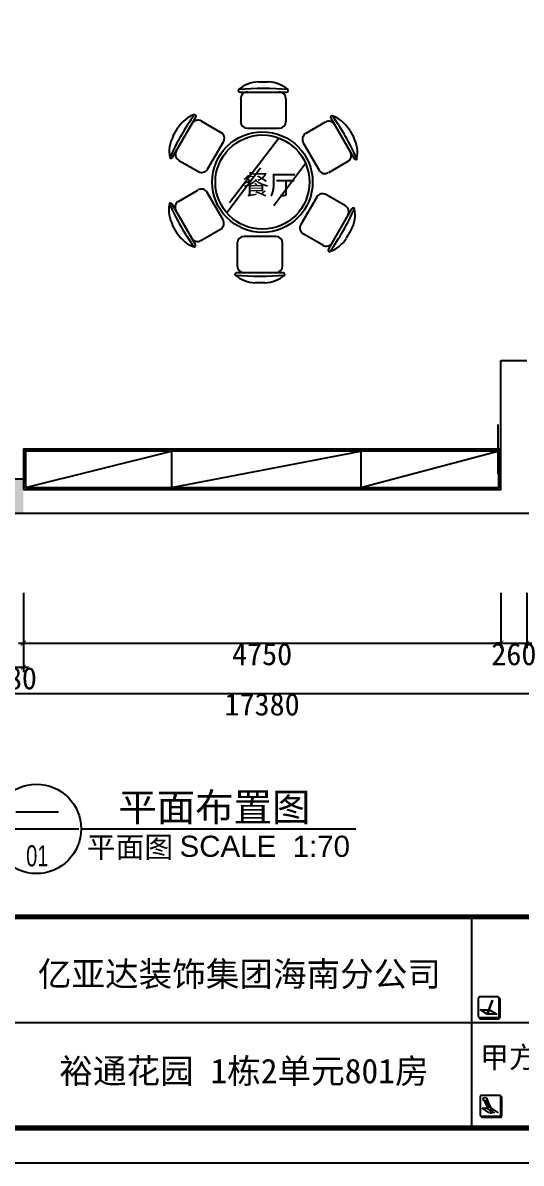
# Model space of a CAD drawing. Header units: millimetres. Extents: x 39175 to 443077, y -41362 to 75939.
# Drawn here: x 318535 to 323494, y -17282 to -5945 of the extents above; entities that cross this region are included whole.
import ezdxf
from ezdxf.enums import TextEntityAlignment as Align

# ---------------------------------------------------------------- set-up
doc = ezdxf.new("R2010")
doc.units = ezdxf.units.MM
for name, color, linetype in [('0-01图框模板说明', 2, 'Continuous'), ('0-02图框细线', 136, 'Continuous'), ('016-P平面家具', 51, 'Continuous')]:
    doc.layers.add(name, color=color, linetype=linetype)
doc.styles.add('ar', font='arial.ttf')
doc.styles.add('ST', font='')
doc.styles.get("Standard").update_dxf_attribs({"font": ''})
doc.styles.add('黑体', font='simhei.ttf')
doc.styles.get('ST').set_extended_font_data('NSimSun')
doc.styles.get('Standard').set_extended_font_data('NSimSun')
doc.dimstyles.new('ISO-25', dxfattribs={"dimtxt": 220, "dimasz": 50, "dimexe": 50, "dimexo": 0.625, "dimtad": 2, "dimdec": 0, "dimtxsty": 'Standard', "dimblk": 'ARCHTICK', "dimcen": 2.5, "dimdle": 50, "dimclrd": 251, "dimclre": 251, "dimclrt": 51, "dimadec": 0, "dimazin": 0, "dimtfac": 1, "dimtdec": 0, "dimtix": 1, "dimtmove": 2, "dimatfit": 3, "dimfxl": 500, "dimfxlon": 1, "dimarcsym": 0})

# ---------------------------------------------------------------- blocks, each defined once
blk = doc.blocks.new('hgggg')
at = {"layer": '0-01图框模板说明'}
for points in [[(3462.78, 399.27, -0.414214), (3462.58, 399.08), (3460.02, 399.08, -0.071272), (3459.97, 399.08, 0.348143), (3460.16, 398.93), (3462.72, 398.93, 0.414214), (3462.92, 399.13), (3462.92, 401.69, 0.333108), (3462.77, 401.87, -0.057743), (3462.78, 401.83)], [(3463.02, 385.28, -0.414214), (3462.83, 385.09), (3460.27, 385.09, -0.071272), (3460.21, 385.1, 0.348143), (3460.4, 384.94), (3462.96, 384.94, 0.414214), (3463.16, 385.14), (3463.16, 387.7, 0.333108), (3463.02, 387.89, -0.057743), (3463.02, 387.84)]]:
    blk.add_hatch(color=8, dxfattribs=at).paths.add_polyline_path(points)
at = {"layer": '0-01图框模板说明', "color": 8}
for p, q in [((3461.2, 399.82), (3461.18, 399.77)), ((3461.19, 399.82), (3461.18, 399.79)), ((3461.2, 399.79), (3461.18, 399.77)), ((3461.18, 399.79), (3461.18, 399.77)), ((3461.21, 399.82), (3461.2, 399.79)), ((3461.35, 385.57), (3460.39, 386.21)), ((3460.39, 386.21), (3461.18, 386.21)), ((3461.6, 386.21), (3461.68, 386.21)), ((3461.68, 386.21), (3462.65, 385.57))]:
    blk.add_line(p, q, dxfattribs=at)
at = {"layer": '0-01图框模板说明', "color": 2, "const_width": 0.724}
blk.add_lwpolyline([(3637.38, 670.41), (3637.38, 383.41), (3227.38, 383.41), (3227.38, 670.41)], close=True, dxfattribs=at)
blk.add_lwpolyline([(3637.38, 413.41), (3227.33, 413.41)], dxfattribs=at)
at = {"layer": '0-01图框模板说明', "color": 8}
for points in [[(3460.02, 399.08), (3462.58, 399.08, 0.414214), (3462.78, 399.27), (3462.78, 401.83, 0.414214), (3462.58, 402.03), (3460.02, 402.03, 0.414214), (3459.83, 401.83), (3459.83, 399.27, 0.414214)], [(3461.84, 401.41), (3461.73, 401.44), (3461.74, 401.46, -0.451962), (3461.8, 401.49), (3461.81, 401.48, -0.418435), (3461.84, 401.42)], [(3460.27, 385.09), (3462.83, 385.09, 0.414214), (3463.02, 385.28), (3463.02, 387.84, 0.414214), (3462.83, 388.04), (3460.27, 388.04, 0.414214), (3460.07, 387.84), (3460.07, 385.28, 0.414214)]]:
    blk.add_lwpolyline(points, format="xyb", close=True, dxfattribs=at)
for points in [[(3459.97, 399.08, 0.348143), (3460.16, 398.93), (3462.72, 398.93, 0.414214), (3462.92, 399.13), (3462.92, 401.69, 0.333108), (3462.77, 401.87)], [(3460.21, 385.1, 0.348143), (3460.4, 384.94), (3462.96, 384.94, 0.414214), (3463.16, 385.14), (3463.16, 387.7, 0.333108), (3463.02, 387.89)]]:
    blk.add_lwpolyline(points, format="xyb", dxfattribs=at)
blk.add_lwpolyline([(3461.4, 400.19), (3461.44, 400.19), (3462.41, 399.56), (3461.11, 399.56), (3460.14, 400.19), (3461.28, 400.19)], dxfattribs=at)
for points in [[(3461.21, 399.82), (3461.19, 399.82), (3461.23, 400.06), (3461.34, 400.03)], [(3461.8, 401.3), (3461.7, 401.34), (3461.23, 400.06), (3461.34, 400.03)], [(3461.84, 401.4), (3461.73, 401.45), (3461.69, 401.35), (3461.81, 401.3)]]:
    blk.add_lwpolyline(points, close=True, dxfattribs=at)
for centre, radius in [((3460.78, 387.49), 0.262), ((3461.13, 387.08), 0.0374), ((3460.95, 386.98), 0.0374), ((3461.02, 386.84), 0.0374), ((3461.04, 387.02), 0.0374), ((3461.09, 386.69), 0.0374), ((3461.11, 386.88), 0.0374), ((3461.16, 386.51), 0.0374), ((3461.18, 386.73), 0.0374), ((3461.2, 386.94), 0.0374), ((3461.39, 386.21), 0.212), ((3461.25, 386.56), 0.0374), ((3461.26, 386.79), 0.0374), ((3461.34, 386.61), 0.0374)]:
    blk.add_circle(centre, radius, dxfattribs=at)
for centre, radius, start, end in [((3459.09, 385.81), 2.13, 10.8653, 46.0134), ((3466.51, 389.2), 5.72, 196.3548, 210.1283)]:
    blk.add_arc(centre, radius, start, end, dxfattribs=at)
blk.add_spline([(3461.39, 385.99), (3461.81, 385.81), (3461.82, 385.95), (3461.63, 385.91), (3461.51, 385.57), (3462.03, 385.66), (3462.12, 385.57)], degree=3, dxfattribs=at)
at = {"layer": '0-02图框细线'}
for p, q in [((3458.92, 383.41), (3458.92, 413.41)), ((3323.65, 398.41), (3637.38, 398.41))]:
    blk.add_line(p, q, dxfattribs=at)
blk.add_lwpolyline([(3642.38, 675.41), (3642.38, 378.41), (3222.38, 378.41), (3222.38, 675.41)], close=True, dxfattribs=at)
at = {"layer": '0-02图框细线', "attachment_point": 5, "style": '黑体'}
for s, insert, char_height in [('亿亚达装饰集团海南分公司', (3425.87, 405.07), 3.5), ('{\\fSimSun|b0|i0|c134|p2;\\H0.875x;裕通花园 1栋2单元801房\\H1.143x; }', (3426.52, 391.31), 4)]:
    blk.add_mtext(s, dxfattribs=dict(at, insert=insert, char_height=char_height))
at = {"layer": '0-02图框细线', "insert": (3460.09, 393.27), "char_height": 3, "attachment_point": 4}
blk.add_mtext('{\\fSimSun|b0|i0|c134|p2;甲方联系方式}', dxfattribs=at)
blk = doc.blocks.new('_ArchTick')
at = {"color": 0, "linetype": 'ByBlock', "const_width": 0.15}
blk.add_lwpolyline([(-0.5, -0.5), (0.5, 0.5)], dxfattribs=at)
blk = doc.blocks.new('*D372')
at = {"color": 251, "lineweight": -2, "transparency": 16777216}
for p, q in [((318361, -11852), (318361, -12402)), ((318541, -11852), (318541, -12402)), ((318361, -12352), (318311, -12352)), ((318361, -12352), (318541, -12352)), ((318541, -12352), (318591, -12352))]:
    blk.add_line(p, q, dxfattribs=at)
at = {"layer": 'Defpoints', "color": 0, "transparency": 16777216}
for p in [(318361, -10484), (318541, -10824), (318541, -12352)]:
    blk.add_point(p, dxfattribs=at)
at = {"color": 251, "lineweight": -2, "transparency": 16777216, "xscale": 50, "yscale": 50, "zscale": 50}
blk.add_blockref('_ArchTick', (318361, -12352), dxfattribs=at)
at = {"color": 251, "lineweight": -2, "transparency": 16777216, "xscale": 50, "yscale": 50, "zscale": 50, "rotation": 180}
blk.add_blockref('_ArchTick', (318541, -12352), dxfattribs=at)
at = {"color": 51, "transparency": 16777216, "insert": (318451, -12463), "char_height": 220, "attachment_point": 5}
blk.add_mtext('180', dxfattribs=at)
blk = doc.blocks.new('*D373')
at = {"color": 251, "lineweight": -2, "transparency": 16777216}
for p, q in [((318541, -11612), (318541, -12162)), ((323291, -11612), (323291, -12162)), ((318491, -12112), (323341, -12112))]:
    blk.add_line(p, q, dxfattribs=at)
at = {"layer": 'Defpoints', "color": 0, "transparency": 16777216}
for p in [(318541, -10584), (323291, -10584), (323291, -12112)]:
    blk.add_point(p, dxfattribs=at)
at = {"color": 251, "lineweight": -2, "transparency": 16777216, "xscale": 50, "yscale": 50, "zscale": 50, "rotation": 180}
blk.add_blockref('_ArchTick', (318541, -12112), dxfattribs=at)
at = {"color": 251, "lineweight": -2, "transparency": 16777216, "xscale": 50, "yscale": 50, "zscale": 50}
blk.add_blockref('_ArchTick', (323291, -12112), dxfattribs=at)
at = {"color": 51, "transparency": 16777216, "insert": (320916, -12223), "char_height": 220, "attachment_point": 5}
blk.add_mtext('4750', dxfattribs=at)
blk = doc.blocks.new('*D384')
at = {"color": 251, "lineweight": -2, "transparency": 16777216}
for p, q in [((323291, -11612), (323291, -12162)), ((323551, -11612), (323551, -12162)), ((323291, -12112), (323241, -12112)), ((323291, -12112), (323551, -12112)), ((323551, -12112), (323601, -12112))]:
    blk.add_line(p, q, dxfattribs=at)
at = {"layer": 'Defpoints', "color": 0, "transparency": 16777216}
for p in [(323291, -10584), (323551, -10584), (323551, -12112)]:
    blk.add_point(p, dxfattribs=at)
at = {"color": 251, "lineweight": -2, "transparency": 16777216, "xscale": 50, "yscale": 50, "zscale": 50}
blk.add_blockref('_ArchTick', (323291, -12112), dxfattribs=at)
at = {"color": 251, "lineweight": -2, "transparency": 16777216, "xscale": 50, "yscale": 50, "zscale": 50, "rotation": 180}
blk.add_blockref('_ArchTick', (323551, -12112), dxfattribs=at)
at = {"color": 51, "transparency": 16777216, "insert": (323421, -12223), "char_height": 220, "attachment_point": 5}
blk.add_mtext('260', dxfattribs=at)
blk = doc.blocks.new('*D379')
at = {"color": 251, "lineweight": -2, "transparency": 16777216}
for p, q in [((312226, -12112), (312226, -12662)), ((329606, -12112), (329606, -12662)), ((312176, -12612), (329656, -12612))]:
    blk.add_line(p, q, dxfattribs=at)
at = {"layer": 'Defpoints', "color": 0, "transparency": 16777216}
for p in [(329606, -9579), (312226, -10824), (329606, -12612)]:
    blk.add_point(p, dxfattribs=at)
at = {"color": 251, "lineweight": -2, "transparency": 16777216, "xscale": 50, "yscale": 50, "zscale": 50, "rotation": 180}
blk.add_blockref('_ArchTick', (312226, -12612), dxfattribs=at)
at = {"color": 251, "lineweight": -2, "transparency": 16777216, "xscale": 50, "yscale": 50, "zscale": 50}
blk.add_blockref('_ArchTick', (329606, -12612), dxfattribs=at)
at = {"color": 51, "transparency": 16777216, "insert": (320916, -12723), "char_height": 220, "attachment_point": 5}
blk.add_mtext('17380', dxfattribs=at)
blk = doc.blocks.new('T43IO')
at = {"color": 2}
for p, q in [((-22208, -14617), (-22109, -14617)), ((-22383, -14784), (-22383, -15009)), ((-21933, -14784), (-21933, -15009)), ((-23057, -15160), (-23007, -15074)), ((-22774, -15006), (-22579, -15118)), ((-22316, -15077), (-22001, -15077)), ((-21541, -15016), (-21736, -15129)), ((-21308, -15084), (-21259, -15170)), ((-22712, -15483), (-22555, -15211)), ((-21761, -15221), (-21603, -15494)), ((-22999, -15396), (-22804, -15508)), ((-21316, -15406), (-21511, -15519)), ((-23003, -15804), (-22808, -15691)), ((-22558, -15989), (-22716, -15716)), ((-21340, -15849), (-21535, -15737)), ((-21627, -15762), (-21785, -16034)), ((-23011, -16125), (-23060, -16039)), ((-22778, -16193), (-22583, -16081)), ((-21283, -16085), (-21332, -16171)), ((-22034, -16153), (-22349, -16153)), ((-21565, -16239), (-21760, -16127)), ((-22416, -16445), (-22416, -16220)), ((-21966, -16445), (-21966, -16220)), ((-22142, -16613), (-22241, -16613))]:
    blk.add_line(p, q, dxfattribs=at)
at = {"color": 8}
for p, q in [((-22388, -14717), (-21928, -14717)), ((-23060, -15366), (-22830, -14968)), ((-21485, -14978), (-21255, -15377)), ((-21999, -15171), (-22494, -15817)), ((-22186, -15474), (-22520, -15918)), ((-21736, -15423), (-22054, -15848)), ((-22834, -16231), (-23064, -15833)), ((-21279, -15879), (-21509, -16277)), ((-21961, -16513), (-22421, -16513))]:
    blk.add_line(p, q, dxfattribs=at)
at = {"color": 2}
blk.add_circle((-22167, -15612), 500, dxfattribs=at)
at = {"color": 8}
blk.add_circle((-22167, -15612), 468, dxfattribs=at)
at = {"color": 2}
for centre, radius, start, end in [((-22198, -14932), 316, 91.7651, 130.7265), ((-22118, -14932), 316, 49.2735, 88.2349), ((-22397, -14701), 10, 130.7265, 202.67), ((-22388, -14697), 20, 202.67, 270), ((-22316, -14784), 67.5, 90, 180), ((-22001, -14784), 67.5, 0, 90), ((-21928, -14697), 20, 270, 337.33), ((-21919, -14701), 10, 337.33, 49.2735), ((-22739, -15240), 316, 109.2735, 148.2349), ((-22839, -14952), 10, 37.33, 109.2735), ((-22847, -14958), 20, 330, 37.33), ((-21468, -14968), 20, 142.67, 210), ((-21476, -14962), 10, 70.7265, 142.67), ((-21577, -15251), 316, 31.7651, 70.7265), ((-22808, -15064), 67.5, 60, 150), ((-22316, -15009), 67.5, 180, 270), ((-22001, -15009), 67.5, 270, 0), ((-21507, -15075), 67.5, 30, 120), ((-22778, -15309), 316, 151.7651, 190.7265), ((-22613, -15177), 67.5, 330, 60), ((-21702, -15187), 67.5, 120, 210), ((-21537, -15320), 316, 349.2735, 28.2349), ((-22965, -15337), 67.5, 150, 240), ((-23079, -15366), 10, 190.7265, 262.67), ((-23077, -15356), 20, 262.67, 330), ((-21350, -15348), 67.5, 300, 30), ((-21238, -15367), 20, 210, 277.33), ((-21236, -15377), 10, 277.33, 349.2735), ((-22771, -15450), 67.5, 240, 330), ((-21545, -15460), 67.5, 210, 300), ((-22774, -15749), 67.5, 30, 120), ((-21569, -15795), 67.5, 60, 150), ((-22782, -15890), 316, 169.2735, 208.2349), ((-23083, -15833), 10, 97.33, 169.2735), ((-23081, -15843), 20, 30, 97.33), ((-22969, -15862), 67.5, 120, 210), ((-21374, -15908), 67.5, 330, 60), ((-21262, -15889), 20, 82.67, 150), ((-21261, -15879), 10, 10.7265, 82.67), ((-21561, -15936), 316, 331.7651, 10.7265), ((-22617, -16022), 67.5, 300, 30), ((-21726, -16068), 67.5, 150, 240), ((-22742, -15959), 316, 211.7651, 250.7265), ((-22812, -16135), 67.5, 210, 300), ((-22349, -16220), 67.5, 90, 180), ((-22034, -16220), 67.5, 0, 90), ((-21601, -16005), 316, 289.2735, 328.2349), ((-22843, -16247), 10, 250.7265, 322.67), ((-22851, -16241), 20, 322.67, 30), ((-21531, -16181), 67.5, 240, 330), ((-21492, -16287), 20, 150, 217.33), ((-21500, -16293), 10, 217.33, 289.2735), ((-22421, -16533), 20, 90, 157.33), ((-22430, -16529), 10, 157.33, 229.2735), ((-22231, -16297), 316, 229.2735, 268.2349), ((-22349, -16445), 67.5, 180, 270), ((-22151, -16297), 316, 271.7651, 310.7265), ((-22034, -16445), 67.5, 270, 0), ((-21961, -16533), 20, 22.67, 90), ((-21952, -16529), 10, 310.7265, 22.67)]:
    blk.add_arc(centre, radius, start, end, dxfattribs=at)
at = {"color": 8}
for centre, start, end in [((-22158, -17395), 84.8023, 95.1977), ((-20626, -16506), 144.8023, 155.1977), ((-23689, -16516), 24.8023, 35.1977), ((-20630, -14693), 204.8023, 215.1977), ((-23713, -14739), 324.8023, 335.1977), ((-22191, -13835), 264.8023, 275.1977)]:
    blk.add_arc(centre, 2713, start, end, dxfattribs=at)

msp = doc.modelspace()

# ---------------------------------------------------------------- hatches: boundary and pattern name
h = msp.add_hatch(color=8)
h.dxf.hatch_style = 1
h.paths.add_polyline_path([(314416.3, -10488.6), (313836.3, -10488.6), (313836.3, -10823.6), (314416.3, -10823.6)])
h.paths.add_polyline_path([(318541.3, -10483.6), (317981.3, -10483.6), (317981.3, -10823.6), (318541.3, -10823.6)])

# ---------------------------------------------------------------- linework, layer by layer
for p, q in [((323291.3, -10583.6), (323291.3, -9303.6)), ((323291.3, -9303.6), (323551.3, -9303.6)), ((318541.3, -10183.6), (323291.3, -10183.6)), ((318541.3, -10483.6), (317981.3, -10483.6)), ((318541.3, -10583.6), (323291.3, -10583.6)), ((325746.3, -10823.6), (312226.3, -10823.6)), ((319115.8, -13958.5), (321847.4, -13958.5))]:
    msp.add_line(p, q)
at = {"color": 251}
for p, q in [((318561.3, -10563.6), (320015.3, -10203.6)), ((320015.3, -10203.6), (320015.3, -10563.6)), ((320015.3, -10563.6), (321897.5, -10203.6)), ((321897.5, -10203.6), (321897.5, -10563.6)), ((321897.5, -10563.6), (323262.1, -10203.6))]:
    msp.add_line(p, q, dxfattribs=at)
at = {"color": 2}
msp.add_line((318226.8, -13958.5), (319091.3, -13958.5), dxfattribs=at)
msp.add_lwpolyline([(318541.3, -10583.6), (323291.3, -10583.6), (323291.3, -10183.6), (318541.3, -10183.6)], close=True, dxfattribs=at)
at = {"color": 251}
msp.add_lwpolyline([(318561.3, -10563.6), (323271.3, -10563.6), (323271.3, -10203.6), (318561.3, -10203.6)], close=True, dxfattribs=at)
at = {"color": 150}
msp.add_circle((318671.3, -13958.5), 444.5, dxfattribs=at)
at = {"layer": '016-P平面家具', "color": 250, "ltscale": 120}
msp.add_line((323262.1, -9938.4), (323262.1, -10428.9), dxfattribs=at)

# ---------------------------------------------------------------- block references
at = {"color": 251}
msp.add_blockref('T43IO', (343086, 8083.6), dxfattribs=at)
at = {"layer": '0-02图框细线', "xscale": 70, "yscale": 70, "zscale": 70}
msp.add_blockref('hgggg', (80879, -43770.9), dxfattribs=at)

# ---------------------------------------------------------------- texts
at = {"color": 2, "style": 'ar'}
msp.add_text('SCALE  1:70', height=210, dxfattribs=at).set_placement((320094.7, -14236.5))
at = {"color": 2, "style": 'ar', "flags": 8}
for tag, height, p in [('餐厅', 196, (320987.3, -7550)), ('平面布置图', 280, (320441.3, -13737.6))]:
    msp.add_attdef(tag, text='原始结构图', height=height, dxfattribs=at).set_placement(p, align=Align.MIDDLE)
at = {"color": 2, "style": 'ar', "width": 7.452088, "flags": 8}
msp.add_attdef('-', text='-', height=168, dxfattribs=at).set_placement((318386.5, -13855.4), (318968.9, -13855.4), align=Align.FIT)
at = {"color": 2, "style": 'ST', "flags": 8}
msp.add_attdef('平面图', (319171.6, -14244.9), '平面图', height=210, dxfattribs=at)
at = {"color": 2, "style": 'ar', "width": 0.680032}
msp.add_attdef('01', text='02', height=210, dxfattribs=at).set_placement((318568.7, -14331.4), (318790.6, -14331.4), align=Align.FIT)

# ---------------------------------------------------------------- dimensions: what is measured, and where the dimension line sits
for base, p1, p2, picture, middle in [((329606.3, -12612.4), (312226.3, -10823.6), (329606.3, -9578.6), '*D379', (320916.3, -12723)), ((318541.3, -12352.4), (318361.3, -10483.6), (318541.3, -10823.6), '*D372', (318451.3, -12463)), ((323291.3, -12112.4), (318541.3, -10583.6), (323291.3, -10583.6), '*D373', (320916.3, -12223)), ((323551.3, -12112.4), (323291.3, -10583.6), (323551.3, -10583.6), '*D384', (323421.3, -12223))]:
    dim = msp.add_linear_dim(base=base, p1=p1, p2=p2, dimstyle='ISO-25')
    dim.commit()
    dim.dimension.update_dxf_attribs({"geometry": picture, "text_midpoint": middle})

doc.saveas('drawing.dxf')
